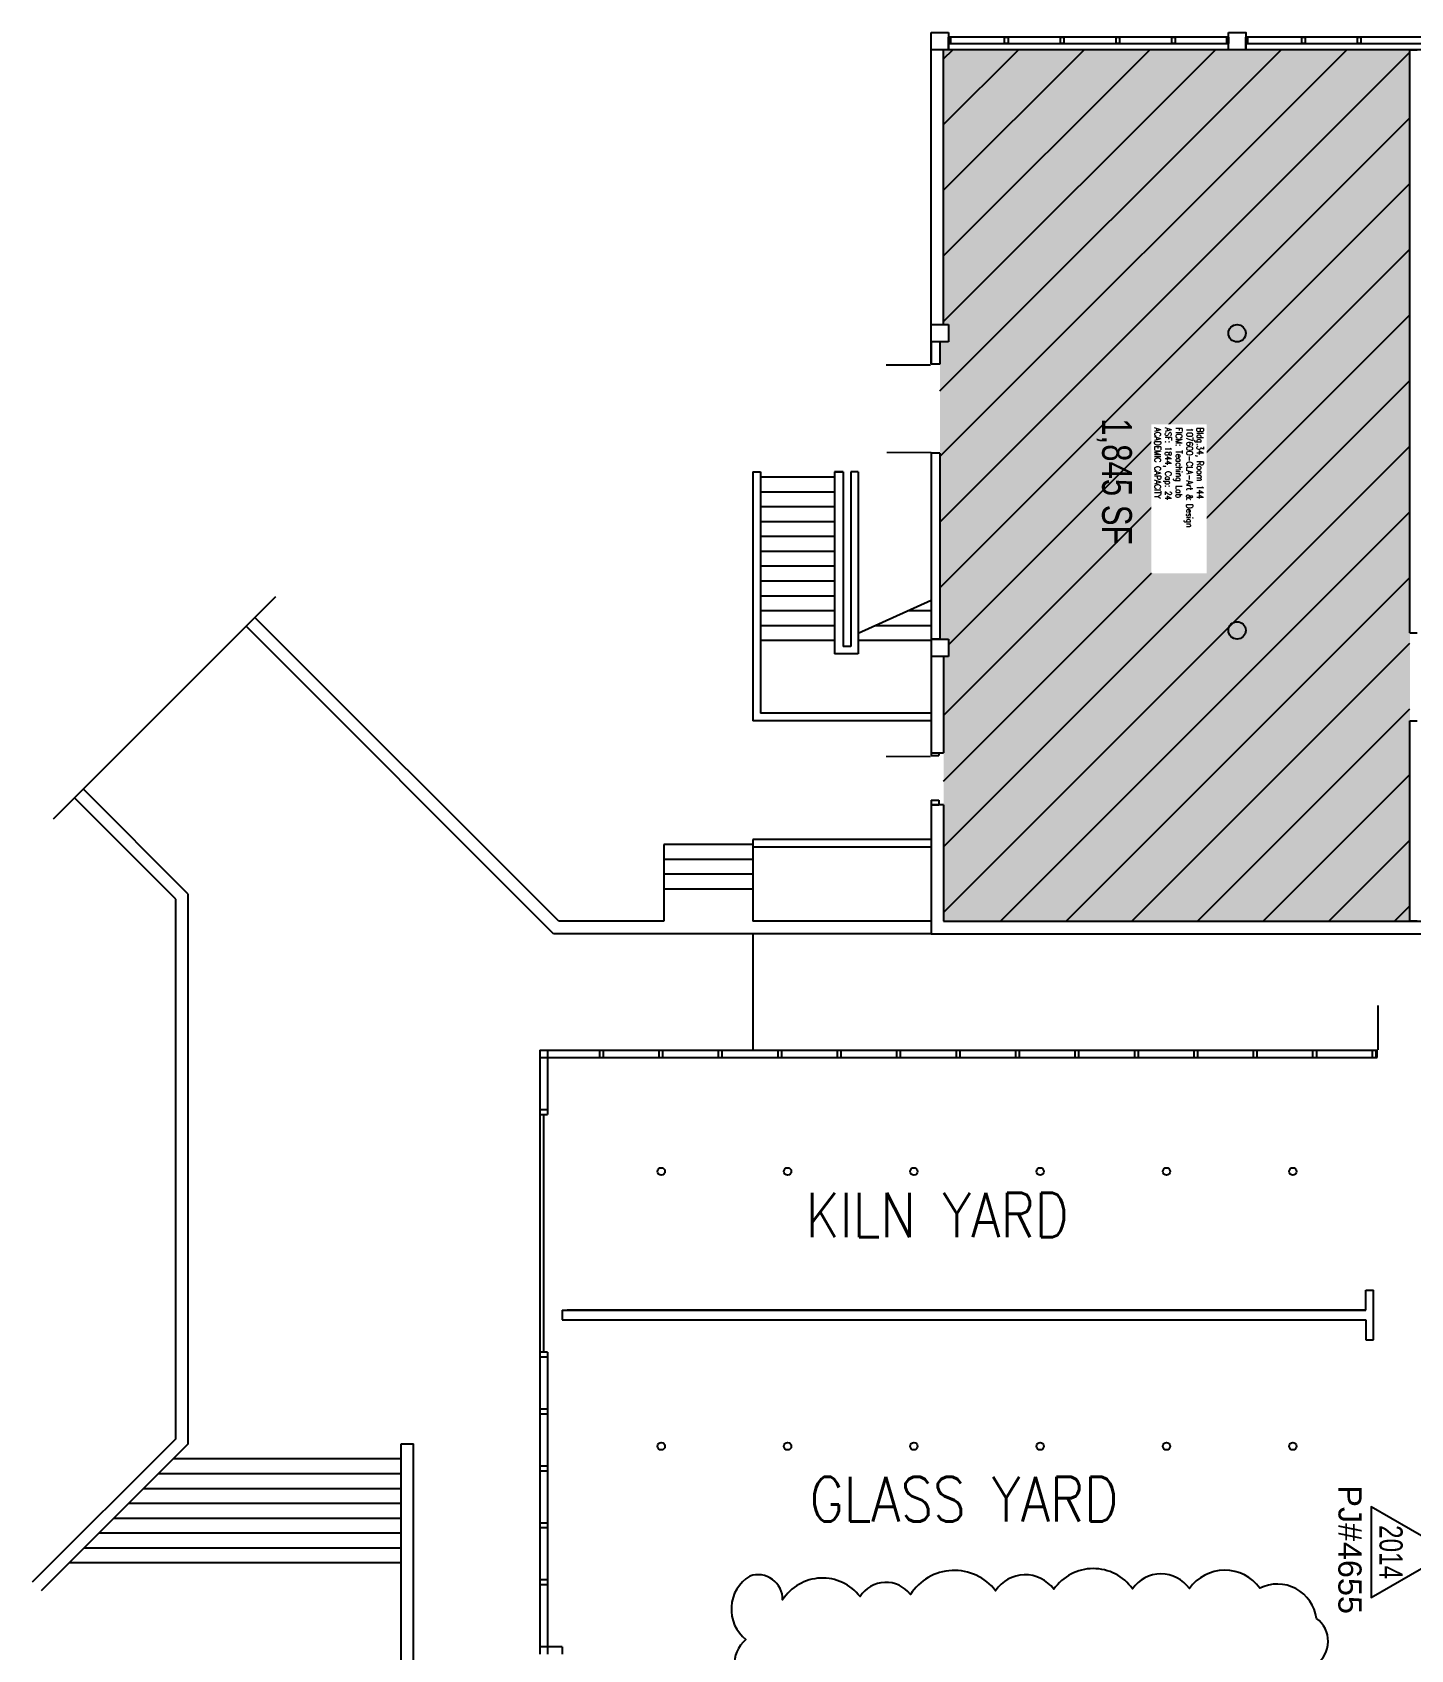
# Model space of a CAD drawing. Header units: inches. Extents: x -726 to 3772, y 0 to 2633.
# Drawn here: x -726 to 387, y 1324 to 2630 of the extents above; entities that cross this region are included whole.
import ezdxf
from ezdxf.enums import TextEntityAlignment as Align

# ---------------------------------------------------------------- set-up
doc = ezdxf.new("R2010")
doc.units = ezdxf.units.IN
doc.header["$LTSCALE"] = 10
doc.header["$MEASUREMENT"] = 0
doc.layers.get('0').update_dxf_attribs({"linetype": 'CONTINUOUS'})
for name, color, linetype in [('A-DOOR', 2, 'CONTINUOUS'), ('A-FLOR', 3, 'CONTINUOUS'), ('A-GLAZ', 1, 'CONTINUOUS'), ('A-IDEN-RNUM', 7, 'CONTINUOUS'), ('A-IDEN-SNUM', 4, 'CONTINUOUS'), ('A-IDEN-TEXT', 4, 'CONTINUOUS'), ('A-IDEN-VNUM', 4, 'CONTINUOUS'), ('A-REV', 1, 'CONTINUOUS'), ('A-SITE', 3, 'CONTINUOUS'), ('A-WALL', 5, 'CONTINUOUS'), ('AREA-TEXT', 3, 'CONTINUOUS'), ('Rooms-Capacity', 4, 'CONTINUOUS'), ('Rooms-Category-Color', 7, 'CONTINUOUS'), ('Rooms-College-Color', 7, 'CONTINUOUS'), ('Rooms-Department-Color', 7, 'CONTINUOUS'), ('Rooms-Division-Color', 7, 'CONTINUOUS'), ('Rooms-Information', 7, 'CONTINUOUS')]:
    doc.layers.add(name, color=color, linetype=linetype)
doc.styles.add('AREA', font='arial.ttf', dxfattribs={"width": 0.75, "height": 24})
doc.styles.add('Arial', font='arial.ttf')
doc.styles.add('ROOMSNUMBER', font='txt', dxfattribs={"height": 0.03})
doc.styles.add('ROOMVNUMBER', font='simplex.shx', dxfattribs={"width": 0.85})

# ---------------------------------------------------------------- blocks, each defined once
blk = doc.blocks.new('ProjectRev')
at = {"transparency": 16777216}
blk.add_lwpolyline([(0, 0.122), (-0.1221, -0.0895), (0.1221, -0.0895)], close=True, dxfattribs=at)
at = {"transparency": 16777216, "insert": (-0.1798, -0.1151), "char_height": 0.0625, "width": 0.24749, "attachment_point": 1, "style": 'Arial'}
blk.add_mtext('PJ#', dxfattribs=at)
at = {"transparency": 16777216, "style": 'Arial', "width": 0.75}
blk.add_attdef('YEAR', text='', height=18.75, dxfattribs=at).set_placement((0, 0), align=Align.MIDDLE_CENTER)
at = {"transparency": 16777216, "style": 'Arial'}
blk.add_attdef('PROJECT', text='', height=18.75, dxfattribs=at).set_placement((-0.0276, -0.1151), align=Align.TOP_LEFT)

msp = doc.modelspace()

# ---------------------------------------------------------------- hatches: boundary and pattern name
at = {"layer": 'Rooms-Capacity'}
h = msp.add_hatch(dxfattribs=at)
h.set_pattern_fill('ANSI31', color=256, scale=300, style=0)
h.paths.add_polyline_path([(386.5, 2616), (100, 2616), (10, 2616), (10, 2454), (10, 2394), (14, 2394), (14, 2380), (10, 2380), (7, 2380), (7, 2362), (7, 2290), (7, 2140), (14, 2140), (14, 2126), (10, 2126), (10, 1912), (232, 1912), (386.5, 1912), (386.5, 2074), (386.5, 2145)])
at = {"layer": 'Rooms-Category-Color', "true_color": 0xe3f498}
msp.add_hatch(color=61, dxfattribs=at).paths.add_polyline_path([(386.5, 2616), (100, 2616), (10, 2616), (10, 2454), (10, 2394), (14, 2394), (14, 2380), (10, 2380), (7, 2380), (7, 2362), (7, 2290), (7, 2140), (14, 2140), (14, 2126), (10, 2126), (10, 1912), (232, 1912), (386.5, 1912), (386.5, 2074), (386.5, 2145)])
at = {"layer": 'Rooms-College-Color', "true_color": 0xb2d6e9}
msp.add_hatch(color=254, dxfattribs=at).paths.add_polyline_path([(386.5, 2616), (100, 2616), (10, 2616), (10, 2454), (10, 2394), (14, 2394), (14, 2380), (10, 2380), (7, 2380), (7, 2362), (7, 2290), (7, 2140), (14, 2140), (14, 2126), (10, 2126), (10, 1912), (232, 1912), (386.5, 1912), (386.5, 2074), (386.5, 2145)])
at = {"layer": 'Rooms-Department-Color', "true_color": 0xb2d6e9}
msp.add_hatch(color=254, dxfattribs=at).paths.add_polyline_path([(386.5, 2616), (100, 2616), (10, 2616), (10, 2454), (10, 2394), (14, 2394), (14, 2380), (10, 2380), (7, 2380), (7, 2362), (7, 2290), (7, 2140), (14, 2140), (14, 2126), (10, 2126), (10, 1912), (232, 1912), (386.5, 1912), (386.5, 2074), (386.5, 2145)])
at = {"layer": 'Rooms-Division-Color', "true_color": 0xb2d6e9}
msp.add_hatch(color=254, dxfattribs=at).paths.add_polyline_path([(386.5, 2616), (100, 2616), (10, 2616), (10, 2454), (10, 2394), (14, 2394), (14, 2380), (10, 2380), (7, 2380), (7, 2362), (7, 2290), (7, 2140), (14, 2140), (14, 2126), (10, 2126), (10, 1912), (232, 1912), (386.5, 1912), (386.5, 2074), (386.5, 2145)])

# ---------------------------------------------------------------- linework, layer by layer
at = {"layer": 'A-DOOR'}
for points in [[(-0.4, 2361.3, 1.5, 1.5, 0), (-36.4, 2361.3, 0, 0, 0), (-36.4, 2362, 0, 0, 0.414214), (-0.4, 2326, 0, 0, 0.414214)], [(0, 2290.7, 1.5, 1.5, 0), (-36, 2290.7, 0, 0, 0), (-36, 2290, 0, 0, -0.414214), (0, 2326, 0, 0, -0.414214)], [(-0.4, 2045.1, 1.5, 1.5, 0), (-36.4, 2045.1, 0, 0, 0), (-36.4, 2045.8, 0, 0, 0.414214), (-0.4, 2009.8, 0, 0, 0.414214)], [(360.8, 1808, 1.5, 1.5, 0), (360.8, 1844, 0, 0, 0), (360, 1844, 0, 0, -0.414214), (396, 1808, 0, 0, -0.414214)]]:
    msp.add_lwpolyline(points, format="xyseb", dxfattribs=at)
at = {"layer": 'A-FLOR'}
for p, q in [((-144, 2275), (-144, 2074)), ((-144, 2275), (-138, 2275)), ((-138, 2275), (-138, 2080)), ((-78, 2275), (-78, 2128)), ((-71, 2275), (-78, 2275)), ((-78, 2275), (-71, 2275)), ((-71, 2275), (-71, 2134)), ((-65, 2275), (-65, 2134)), ((-59, 2275), (-65, 2275)), ((-59, 2275), (-59, 2128)), ((-138, 2271), (-78, 2271)), ((-138, 2259), (-78, 2259)), ((-138, 2247), (-78, 2247)), ((-138, 2235), (-78, 2235)), ((-138, 2223), (-78, 2223)), ((-138, 2211), (-78, 2211)), ((-138, 2199), (-78, 2199)), ((-138, 2187), (-78, 2187)), ((-138, 2175), (-78, 2175)), ((-59, 2144.8), (0, 2171.3)), ((-138, 2163), (-78, 2163)), ((-18.4, 2163), (0, 2163)), ((-138, 2151), (-78, 2151)), ((-45.1, 2151), (0, 2151)), ((-138, 2139), (-78, 2139)), ((-65, 2134), (-71, 2134)), ((-59, 2139), (0, 2139)), ((-59, 2128), (-78, 2128)), ((-59, 2128), (-65, 2128)), ((0, 2080), (-138, 2080)), ((0, 2074), (-144, 2074)), ((-144, 1978), (-144, 1912)), ((0, 1912), (-144, 1912)), ((-144, 1902), (-144, 1808))]:
    msp.add_line(p, q, dxfattribs=at)
at = {"layer": 'A-GLAZ'}
for p, q in [((240, 2626), (14, 2626)), ((240, 2626), (14, 2626)), ((15.5, 2626), (14, 2626)), ((14, 2626), (14, 2621)), ((14, 2616), (14, 2626)), ((15.5, 2626), (15.5, 2621)), ((59, 2626), (59, 2621)), ((59, 2626), (62, 2626)), ((62, 2626), (62, 2621)), ((104, 2626), (104, 2621)), ((104, 2626), (107, 2626)), ((107, 2626), (107, 2621)), ((149, 2626), (149, 2621)), ((149, 2626), (152, 2626)), ((152, 2626), (152, 2621)), ((194, 2626), (194, 2621)), ((194, 2626), (197, 2626)), ((197, 2626), (197, 2621)), ((240, 2626), (238.5, 2626)), ((238.5, 2626), (238.5, 2621)), ((240, 2626), (240, 2621)), ((240, 2621), (240, 2626)), ((480, 2626), (254, 2626)), ((480, 2626), (254, 2626)), ((255.5, 2626), (254, 2626)), ((254, 2626), (254, 2621)), ((254, 2616), (254, 2626)), ((255.5, 2626), (255.5, 2621)), ((299, 2626), (302, 2626)), ((344, 2626), (347, 2626)), ((14, 2621), (240, 2621)), ((14, 2621), (240, 2621)), ((14, 2621), (15.5, 2621)), ((240, 2616), (14, 2616)), ((240, 2616), (14, 2616)), ((62, 2621), (59, 2621)), ((107, 2621), (104, 2621)), ((152, 2621), (149, 2621)), ((197, 2621), (194, 2621)), ((238.5, 2621), (240, 2621)), ((240, 2616), (240, 2621)), ((254, 2621), (480, 2621)), ((254, 2621), (480, 2621)), ((254, 2621), (255.5, 2621)), ((480, 2616), (254, 2616)), ((480, 2616), (254, 2616)), ((302, 2621), (299, 2621)), ((347, 2621), (344, 2621))]:
    msp.add_line(p, q, dxfattribs=at)
for points in [[(299, 2626), (299, 2621)], [(302, 2626), (302, 2621)], [(344, 2626), (344, 2621)], [(347, 2626), (347, 2621)]]:
    msp.add_lwpolyline(points, dxfattribs=at)
at = {"layer": 'A-REV'}
msp.add_lwpolyline([(-146.5, 1383.2, 0.520567), (-149.6, 1331.8, 0.520567), (-146.5, 1289.8, 0.520567), (-119, 1244.9, 0.520567), (-84.6, 1188.6, 0.520567), (-63.1, 1153.4, 0.520567), (-26.4, 1154.2, 0.520567), (44.4, 1158.8, 0.520567), (93.5, 1162.1, 0.520567), (130.7, 1164.6, 0.520567), (198.8, 1169.1, 0.520567), (264, 1182.2, 0.520567), (309.2, 1199.7, 0.520567), (310, 1264.2, 0.520567), (310.6, 1311.7, 0.520567), (311, 1348.9, 0.520567), (265.3, 1373.3, 0.520567), (208.5, 1373, 0.520567), (162.5, 1372.8, 0.520567), (99, 1372.5, 0.520567), (51.9, 1371.3, 0.520567), (-16.8, 1368.3, 0.520567), (-57.5, 1366.6, 0.520567), (-120, 1363.9, 0.520567)], format="xyb", close=True, dxfattribs=at)
at = {"layer": 'A-SITE'}
for p, q in [((-708.9, 1994.8), (-529.3, 2174.4)), ((-708.9, 1994.8), (-529.3, 2174.4)), ((-300.8, 1912), (-546.3, 2157.4)), ((-300.8, 1912), (-546.3, 2157.4)), ((-305, 1902), (-553.3, 2150.4)), ((-305, 1902), (-553.3, 2150.4)), ((-610, 1929.9), (-691.9, 2011.8)), ((-610, 1929.9), (-691.9, 2011.8)), ((-600, 1934), (-684.9, 2018.9)), ((-600, 1934), (-684.9, 2018.9)), ((-216, 1974), (-216, 1912)), ((-144, 1974), (-216, 1974)), ((-216, 1974), (-216, 1912)), ((-144, 1974), (-216, 1974)), ((-144, 1962), (-216, 1962)), ((-144, 1962), (-216, 1962)), ((-144, 1950), (-216, 1950)), ((-144, 1950), (-216, 1950)), ((-600, 1490), (-600, 1934)), ((-600, 1490), (-600, 1934)), ((-144, 1938), (-216, 1938)), ((-144, 1938), (-216, 1938)), ((-610, 1494.1), (-610, 1929.9)), ((-610, 1494.1), (-610, 1929.9)), ((-216, 1912), (-300.8, 1912)), ((-216, 1912), (-300.8, 1912)), ((0, 1902), (-305, 1902)), ((0, 1902), (-305, 1902)), ((-610, 1494.1), (-725.9, 1378.3)), ((-610, 1494.1), (-725.9, 1378.3)), ((-600, 1490), (-718.8, 1371.2)), ((-600, 1490), (-718.8, 1371.2)), ((-428, 602), (-428, 1490)), ((-428, 1490), (-418, 1490)), ((-428, 602), (-428, 1490)), ((-428, 1490), (-418, 1490)), ((-418, 612), (-418, 1490)), ((-418, 612), (-418, 1490)), ((-612, 1478), (-428, 1478)), ((-612, 1478), (-428, 1478)), ((-624, 1466), (-428, 1466)), ((-624, 1466), (-428, 1466)), ((-636, 1454), (-428, 1454)), ((-636, 1454), (-428, 1454)), ((-648, 1442), (-428, 1442)), ((-648, 1442), (-428, 1442)), ((-660, 1430), (-428, 1430)), ((-660, 1430), (-428, 1430)), ((-672, 1418), (-428, 1418)), ((-672, 1418), (-428, 1418)), ((-684, 1406), (-428, 1406)), ((-684, 1406), (-428, 1406)), ((-696, 1394), (-428, 1394)), ((-696, 1394), (-428, 1394))]:
    msp.add_line(p, q, dxfattribs=at)
at = {"layer": 'A-WALL'}
for p, q in [((0, 2630), (14, 2630)), ((0, 2630), (14, 2630)), ((0, 2616), (0, 2630)), ((0, 2616), (0, 2630)), ((0, 2630), (14, 2630)), ((0, 2630), (14, 2630)), ((14, 2630), (14, 2616)), ((14, 2630), (14, 2616)), ((14, 2630), (14, 2616)), ((14, 2630), (14, 2616)), ((240, 2630), (254, 2630)), ((240, 2630), (254, 2630)), ((240, 2616), (240, 2630)), ((254, 2630), (254, 2616)), ((254, 2630), (254, 2616)), ((0, 2380), (0, 2616)), ((0, 2380), (0, 2616)), ((14, 2616), (0, 2616)), ((14, 2616), (10, 2616)), ((14, 2616), (10, 2616)), ((10, 2394), (10, 2616)), ((10, 2394), (10, 2616)), ((14, 2616), (10, 2616)), ((10, 2394), (10, 2616)), ((254, 2616), (240, 2616)), ((254, 2616), (250, 2616)), ((254, 2616), (250, 2616)), ((386.5, 2145), (386.5, 2616)), ((386.5, 2616), (392.5, 2616)), ((10, 2454), (10, 2460)), ((0, 2394), (14, 2394)), ((10, 2394), (14, 2394)), ((10, 2394), (14, 2394)), ((10, 2394), (14, 2394)), ((14, 2394), (14, 2380)), ((14, 2394), (14, 2380)), ((14, 2394), (14, 2380)), ((14, 2394), (14, 2380)), ((14, 2380), (0, 2380)), ((14, 2380), (0, 2380)), ((0, 2380), (0, 2362)), ((7, 2380), (0, 2380)), ((0, 2362), (0, 2380)), ((7, 2380), (7, 2362)), ((14, 2380), (10, 2380)), ((14, 2380), (10, 2380)), ((7, 2362), (0, 2362)), ((7, 2362), (0, 2362)), ((0, 2290), (0, 2140)), ((7, 2290), (0, 2290)), ((7, 2290), (0, 2290)), ((7, 2290), (7, 2140)), ((386.5, 2145), (392.5, 2145)), ((0, 2140), (14, 2140)), ((0, 2140), (0, 2048)), ((7, 2140), (0, 2140)), ((10, 2140), (14, 2140)), ((10, 2140), (14, 2140)), ((10, 2140), (14, 2140)), ((14, 2140), (14, 2126)), ((14, 2140), (14, 2126)), ((14, 2140), (14, 2126)), ((14, 2140), (14, 2126)), ((14, 2126), (0, 2126)), ((14, 2126), (10, 2126)), ((14, 2126), (10, 2126)), ((14, 2126), (10, 2126)), ((10, 2126), (10, 2048)), ((386.5, 1912), (386.5, 2074)), ((386.5, 2074), (392.5, 2074)), ((0, 2048), (6, 2048)), ((0, 2048), (0, 2046)), ((0, 2048), (10, 2048)), ((0, 2046), (6, 2046)), ((6, 2048), (6, 2046)), ((0, 2009.9), (0, 2006)), ((0, 2009.9), (6, 2009.9)), ((0, 2006), (6, 2006)), ((0, 2006), (0, 1902)), ((10, 2006), (0, 2006)), ((6, 2009.9), (6, 2006)), ((10, 2006), (10, 1912)), ((0, 1978), (-144, 1978)), ((-144, 1978), (-144, 1972)), ((0, 1978), (0, 1972)), ((0, 1972), (-144, 1972)), ((10, 1912), (398.5, 1912)), ((392.5, 1912), (386.5, 1912)), ((0, 1902), (398.5, 1902)), ((-316, 1808), (-316, 1320)), ((-316, 1808), (360, 1808)), ((-310, 1808), (-310, 1756)), ((-268, 1808), (-268, 1802)), ((-265, 1808), (-265, 1802)), ((-220, 1808), (-220, 1802)), ((-217, 1808), (-217, 1802)), ((-172, 1808), (-172, 1802)), ((-169, 1808), (-169, 1802)), ((-124, 1808), (-124, 1802)), ((-121, 1808), (-121, 1802)), ((-76, 1808), (-76, 1802)), ((-73, 1808), (-73, 1802)), ((-28, 1808), (-28, 1802)), ((-25, 1808), (-25, 1802)), ((20, 1808), (20, 1802)), ((23, 1808), (23, 1802)), ((68, 1808), (68, 1802)), ((71, 1808), (71, 1802)), ((116, 1808), (116, 1802)), ((119, 1808), (119, 1802)), ((164, 1808), (164, 1802)), ((167, 1808), (167, 1802)), ((212, 1808), (212, 1802)), ((215, 1808), (215, 1802)), ((260, 1808), (260, 1802)), ((263, 1808), (263, 1802)), ((308, 1808), (308, 1802)), ((311, 1808), (311, 1802)), ((356, 1808), (356, 1802)), ((359, 1808), (359, 1802)), ((360, 1802), (360, 1808)), ((-316, 1802), (-310, 1802)), ((-310, 1802), (360, 1802)), ((-316, 1760), (-310, 1760)), ((-316, 1756), (-310, 1756)), ((-313, 1756), (-313, 1564)), ((351, 1598), (351, 1614)), ((351, 1614), (357, 1614)), ((357, 1574), (357, 1614)), ((-298, 1598), (351, 1598)), ((-298, 1598), (-298, 1590)), ((351, 1598), (-294, 1598)), ((-298, 1590), (351, 1590)), ((351, 1590), (351, 1574)), ((351, 1574), (357, 1574)), ((-310, 1564), (-316, 1564)), ((-310, 1560), (-316, 1560)), ((-310, 1564), (-310, 1320)), ((-310, 1518), (-316, 1518)), ((-310, 1514), (-316, 1514)), ((-310, 1472), (-316, 1472)), ((-310, 1468), (-316, 1468)), ((-310, 1426), (-316, 1426)), ((-310, 1422), (-316, 1422)), ((-310, 1380), (-316, 1380)), ((-310, 1376), (-316, 1376)), ((-310, 1326), (-316, 1326)), ((-298, 1326), (-316, 1326)), ((-298, 1326), (-298, 1320))]:
    msp.add_line(p, q, dxfattribs=at)
for points in [[(240, 2630), (254, 2630), (254, 2616)], [(240, 2630), (254, 2630), (254, 2616), (240, 2616), (240, 2630)]]:
    msp.add_lwpolyline(points, dxfattribs=at)
for centre, radius in [((247, 2387), 7), ((247, 2147), 7), ((-218, 1710), 3), ((-116, 1710), 3), ((-14, 1710), 3), ((88, 1710), 3), ((190, 1710), 3), ((292, 1710), 3), ((-218, 1488), 3), ((-116, 1488), 3), ((-14, 1488), 3), ((88, 1488), 3), ((190, 1488), 3), ((292, 1488), 3)]:
    msp.add_circle(centre, radius, dxfattribs=at)

# ---------------------------------------------------------------- block references
at = {"layer": 'A-REV'}
ref = msp.add_blockref('ProjectRev', (382.1, 1402.5), dxfattribs=dict(at, xscale=300, yscale=300, zscale=300, rotation=269.9999999992027))
ref.add_attrib('YEAR', '2014', dxfattribs={"layer": '0', "transparency": 16777216, "height": 18.75, "rotation": 270, "style": 'Arial', "width": 0.75}).set_placement((371.3, 1402.5), align=Align.MIDDLE_CENTER)
ref.add_attrib('PROJECT', '4655', dxfattribs={"layer": '0', "transparency": 16777216, "height": 18.75, "rotation": 270, "style": 'Arial'}).set_placement((347.5, 1410.8), align=Align.TOP_LEFT)

# ---------------------------------------------------------------- texts
at = {"layer": 'A-IDEN-RNUM', "style": 'ROOMSNUMBER'}
msp.add_text('0144-00', height=0.96, dxfattribs=at).set_placement((211.9, 2293.8), align=Align.MIDDLE)
at = {"layer": 'A-IDEN-SNUM', "style": 'ROOMSNUMBER'}
msp.add_text('0340014400', height=0.96, dxfattribs=at).set_placement((211.9, 2293.8), align=Align.MIDDLE)
at = {"layer": 'A-IDEN-TEXT', "style": 'ROOMVNUMBER', "width": 0.85}
for s, p in [('KILN YARD', (4.8, 1674.8)), ('GLASS YARD', (26.4, 1445.2))]:
    msp.add_text(s, height=36, dxfattribs=at).set_placement(p, align=Align.MIDDLE)
at = {"layer": 'A-IDEN-VNUM', "style": 'ROOMVNUMBER', "width": 0.85}
msp.add_text('144', height=36, rotation=270, dxfattribs=at).set_placement((198.3, 2273.5), align=Align.MIDDLE)
at = {"layer": 'AREA-TEXT', "style": 'AREA', "width": 0.75}
msp.add_text('1,845 SF', height=24, rotation=270, dxfattribs=at).set_placement((150, 2267.3), align=Align.MIDDLE_CENTER)

# ---------------------------------------------------------------- next in the draw order: texts
at = {"layer": 'Rooms-Information', "insert": (180.3, 2310.7), "char_height": 5.1429, "width": 115.2, "attachment_point": 7, "rotation": 270, "style": 'ROOMVNUMBER', "bg_fill": 3, "box_fill_scale": 1.5, "bg_fill_color": 256, "bg_fill_true_color": 13158600, "bg_fill_transparency": 0}
msp.add_mtext('Bldg.34, Room 144^M^J107600-CLA-Art & Design^M^JFICM: Teaching Lab^M^JASF: 1844, Cap: 24^M^JACADEMIC CAPACITY', dxfattribs=at)

doc.saveas('drawing.dxf')
